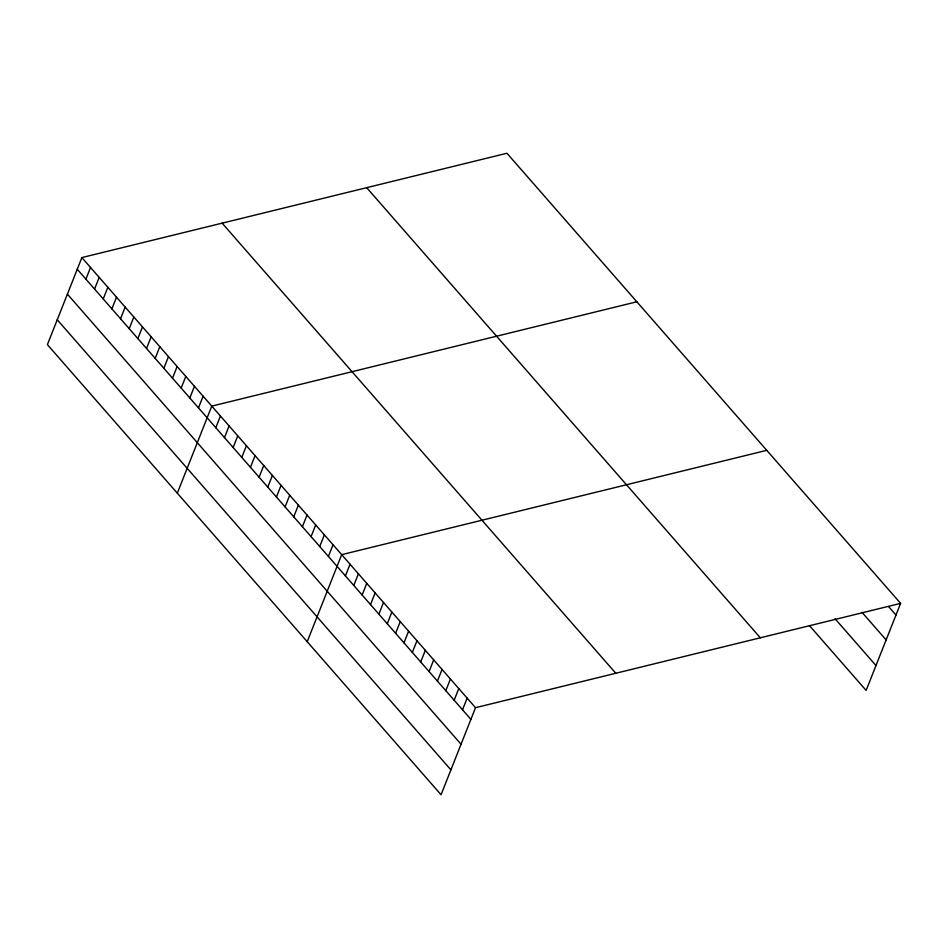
<?xml version="1.0" encoding="UTF-8"?>
<svg xmlns="http://www.w3.org/2000/svg" width="948" height="948" viewBox="0 0 948 948"><rect width="100%" height="100%" fill="white"/><g stroke="black" fill="none" stroke-linecap="round" stroke-linejoin="round"><path stroke-width="1.42" d="M81.872 257.583L47.4 344.634L441.057 794.744L475.517 707.694L900.6 603.366L506.943 153.256L81.872 257.583L475.517 707.694M85.901 279.162L90.522 267.478M94.563 289.057L99.185 277.385M103.225 298.964L107.847 287.291M111.888 308.87L116.509 297.186M120.55 318.765L125.172 307.093M129.212 328.672L133.834 316.999M137.863 338.578L142.484 326.894M146.525 348.473L151.147 336.801M155.188 358.38L159.809 346.707M163.85 368.286L168.471 356.602M172.512 378.181L177.134 366.509M181.175 388.088L185.796 376.415M189.825 397.994L194.447 386.31M198.488 407.889L203.109 396.217M177.312 493.173L211.771 406.123L636.855 301.784M215.812 427.702L220.434 416.018M224.475 437.597L229.096 425.925M233.137 447.503L237.758 435.831M241.787 457.41L246.409 445.726M250.45 467.305L255.071 455.632M259.112 477.211L263.734 465.539M267.774 487.118L272.396 475.434M276.437 497.013L281.058 485.34M285.099 506.919L289.721 495.247M293.75 516.814L298.371 505.142M302.412 526.721L307.034 515.048M311.074 536.627L315.696 524.955M319.737 546.522L324.358 534.85M328.399 556.429L333.021 544.756M307.211 641.713L341.683 554.663L766.754 450.324M345.416 575.898L350.049 564.226M353.782 585.461L358.403 573.789M362.148 595.024L366.769 583.352M370.514 604.587L375.135 592.915M378.88 614.162L383.502 602.478M387.246 623.725L391.868 612.053M395.612 633.288L400.234 621.615M403.978 642.851L408.6 631.178M412.344 652.414L416.966 640.741M420.711 661.977L425.332 650.304M429.077 671.551L433.698 659.867M437.443 681.114L442.064 669.442M445.797 690.677L450.43 679.005M454.163 700.24L458.785 688.568M462.529 709.803L467.151 698.131M900.6 603.366L866.128 690.417L809.438 625.585M888.537 606.542L895.979 615.039M861.957 612.278L886.131 639.912M835.081 618.783L875.988 665.543M366.675 187.68L760.32 637.791M222.14 223.147L615.797 673.27M77.25 269.256L470.895 719.366M67.391 294.129L461.048 744.251M57.247 319.76L450.904 769.871"/></g></svg>
